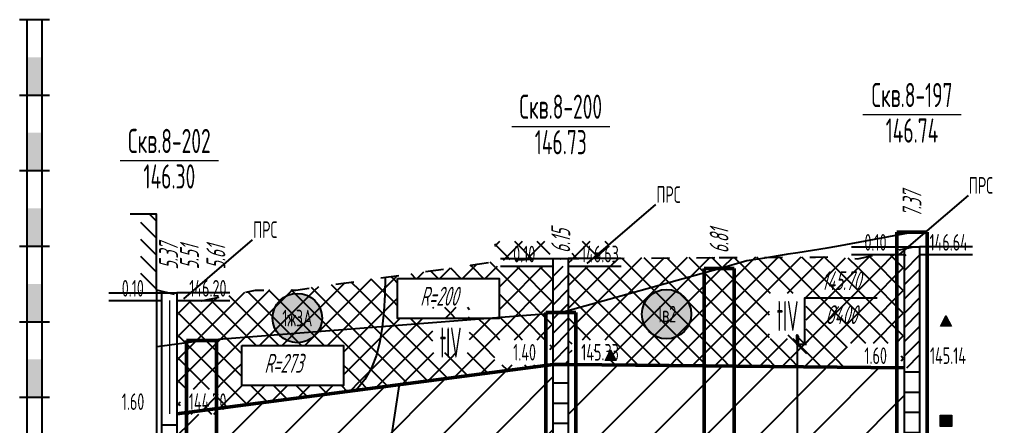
# Model space of a CAD drawing. Header units: metres. Extents: x -34 to 1749, y -3376 to -2956.
# Drawn here: x 456.3 to 585.2, y -3120.3 to -3066.5 of the extents above; entities that cross this region are included whole.
import ezdxf
from ezdxf.enums import TextEntityAlignment as Align

# ---------------------------------------------------------------- set-up
doc = ezdxf.new("R2010")
doc.units = ezdxf.units.M
doc.header["$LTSCALE"] = 0.2
doc.linetypes.add('ACAD_ISO03W100', pattern=[30, 12, -18])
for name, color, linetype in [('Линейка', 7, 'Continuous'), ('МГТ_ИГ_Геология', 252, 'Continuous'), ('Примыкания', 7, 'Continuous'), ('Проектная земля', 7, 'Continuous'), ('Узлы', 7, 'Continuous'), ('Чёрная земля', 7, 'ACAD_ISO03W100')]:
    doc.layers.add(name, color=color, linetype=linetype)
doc.styles.add('SPDS', font='SPDS', dxfattribs={"width": 0.7, "oblique": 15, "height": 2.5})
doc.styles.get("Standard").update_dxf_attribs({"font": 'SPDS.shx', "width": 0.7, "oblique": 15, "height": 3})
doc.styles.add('Стиль Simplex', font='simplex.shx')
doc.dimstyles.new('ISO-25', dxfattribs={"dimtxt": 2.5, "dimasz": 2.5, "dimexe": 1.25, "dimexo": 0.625, "dimtad": 1, "dimtxsty": 'Standard', "dimcen": 2.5, "dimadec": 0, "dimazin": 0, "dimtfac": 1, "dimtmove": 0, "dimatfit": 3, "dimfxl": 1, "dimarcsym": 0})

# ---------------------------------------------------------------- blocks, each defined once
blk = doc.blocks.new('PR_TR')
at = {"linetype": 'Continuous', "lineweight": 0}
blk.add_hatch(color=252, dxfattribs=at).paths.add_polyline_path([(0.072, -0.049), (-0.071, -0.049), (-0.001, 0.094)])
at = {"color": 252, "linetype": 'Continuous', "lineweight": 0, "flags": 128}
blk.add_lwpolyline([(0.072, -0.049), (-0.071, -0.049), (-0.001, 0.094)], close=True, dxfattribs=at)
blk = doc.blocks.new('PR_KV')
at = {"linetype": 'Continuous', "lineweight": 0}
blk.add_hatch(color=252, dxfattribs=at).paths.add_polyline_path([(-0.077, 0.075), (0.077, 0.075), (0.077, -0.075), (-0.077, -0.075)])
at = {"color": 252, "linetype": 'Continuous', "lineweight": 0, "flags": 128}
blk.add_lwpolyline([(-0.077, 0.075), (0.077, 0.075), (0.077, -0.075), (-0.077, -0.075)], close=True, dxfattribs=at)
blk = doc.blocks.new('круг1_-30_2')
at = {"layer": 'МГТ_ИГ_Геология', "true_color": 0xffffff}
blk.add_hatch(color=7, dxfattribs=at).paths.add_polyline_path([(-0.327, 0, 1), (0.327, 0, 1)])
at = {"color": 7, "lineweight": 25}
blk.add_circle((0, 0), 0.327, dxfattribs=at)
at = {"color": 7, "lineweight": 25, "style": 'Стиль Simplex', "width": 0.590909}
blk.add_text('1в2', height=0.22, dxfattribs=at).set_placement((0, 0), align=Align.MIDDLE_CENTER)
blk = doc.blocks.new('круг1_-26_3_-64_')
at = {"layer": 'МГТ_ИГ_Геология', "true_color": 0xffffff}
blk.add_hatch(color=7, dxfattribs=at).paths.add_polyline_path([(-0.327, 0, 1), (0.327, 0, 1)])
at = {"color": 7, "lineweight": 25}
blk.add_circle((0, 0), 0.327, dxfattribs=at)
at = {"layer": 'МГТ_ИГ_Геология', "style": 'Стиль Simplex', "width": 0.590909}
blk.add_text('1ж3А', height=0.22, dxfattribs=at).set_placement((0, 0), align=Align.MIDDLE_CENTER)
blk = doc.blocks.new('уке')
at = {"layer": 'МГТ_ИГ_Геология'}
blk.add_lwpolyline([(147.85, -230.19), (161.29, -230.19), (161.29, -235.48), (147.85, -235.48)], close=True, dxfattribs=at)
at = {"layer": 'МГТ_ИГ_Геология', "insert": (150.84, -231.29), "char_height": 2.5, "attachment_point": 1}
blk.add_mtext_dynamic_manual_height_columns('R=200', width=10.097, gutter_width=15, heights=[0], dxfattribs=at)
blk = doc.blocks.new('31231')
at = {"layer": 'МГТ_ИГ_Геология'}
blk.add_lwpolyline([(153.57, -218.19), (167.02, -218.19), (167.02, -223.48), (153.57, -223.48)], close=True, dxfattribs=at)
at = {"layer": 'МГТ_ИГ_Геология', "insert": (156.56, -219.29), "char_height": 2.5, "attachment_point": 1}
blk.add_mtext_dynamic_manual_height_columns('R=273', width=10.097, gutter_width=15, heights=[0], dxfattribs=at)
blk = doc.blocks.new('_OBLIQUE')
at = {"color": 0, "linetype": 'ByBlock', "lineweight": -2}
blk.add_line((0.5, 0.5), (-0.5, -0.5), dxfattribs=at)
blk = doc.blocks.new('*D53')
at = {"layer": 'Defpoints', "color": 0, "transparency": 16777216}
for p in [(559.29, -3109.44), (559.29, -3109.44), (559.29, -3165.8)]:
    blk.add_point(p, dxfattribs=at)
at = {"layer": 'Примыкания', "color": 0, "lineweight": -2, "transparency": 16777216}
for p, q in [((559.29, -3109.44), (559.29, -3127.28)), ((559.92, -3109.44), (560.54, -3109.44)), ((559.29, -3165.8), (559.29, -3133.87)), ((559.92, -3165.8), (560.54, -3165.8))]:
    blk.add_line(p, q, dxfattribs=at)
at = {"layer": 'Примыкания', "color": 0, "lineweight": -2, "transparency": 16777216, "xscale": 2.5, "yscale": 2.5, "zscale": 2.5}
for p, rotation in [((559.29, -3109.44), 90), ((559.29, -3165.8), 270)]:
    blk.add_blockref('_OBLIQUE', p, dxfattribs=dict(at, rotation=rotation))
at = {"layer": 'Примыкания', "color": 0, "transparency": 16777216, "insert": (559.29, -3130.57), "char_height": 3, "width": 6.0625, "attachment_point": 5, "rotation": 90}
blk.add_mtext('5,64', dxfattribs=at)

msp = doc.modelspace()

# ---------------------------------------------------------------- hatches: boundary and pattern name
at = {"layer": 'МГТ_ИГ_Геология'}
h = msp.add_hatch(dxfattribs=at)
h.set_pattern_fill('GR24', color=256, scale=10, style=0, pattern_type=2)
h.set_pattern_definition([(225, (-1.154, -2839.8476), (3e-16, -3), [2.1213, -2.12134]), (315, (-2.654, -2838.3476), (3, 0), [2.1213, -2.12134]), (45, (-4.154, -2839.8476), (0, 3), [2.1213, -2.12134]), (135, (-2.654, -2841.3476), (-3, 3e-16), [2.1213, -2.12134])])
h.paths.add_polyline_path([(504.009, -3109.102), (504.322, -3107.17), (504.52, -3105.106), (504.641, -3102.908), (504.725, -3100.574), (492.884, -3102.255), (487.548, -3102.298), (480.368, -3103.679), (480.228, -3103.645), (477.115, -3103.645), (477.115, -3118.645), (500.85, -3115.534), (502.002, -3114.117), (502.887, -3112.574), (503.544, -3110.903)])
h.paths.add_polyline_path([(526.968, -3098.118), (525.341, -3098.13), (520.874, -3098.281), (504.725, -3100.574), (504.641, -3102.908), (504.52, -3105.106), (504.322, -3107.17), (504.009, -3109.102), (503.544, -3110.903), (502.887, -3112.574), (502.002, -3114.117), (500.85, -3115.534), (526.968, -3112.11)])
h.paths.add_polyline_path([(573.498, -3097.564), (569.889, -3097.564), (567.331, -3098.119), (564.904, -3097.996), (564.231, -3097.824), (561.721, -3097.915), (548.948, -3097.954), (528.968, -3098.103), (528.968, -3112.11), (573.498, -3112.564)])
edge = h.paths.add_edge_path(flags=16)
edge.add_arc((550.745, -3105.464), 0.643, 0, 360)
h.paths.add_polyline_path([(533.187, -3111.604), (531.757, -3111.604), (532.457, -3110.174)], flags=16)
h.paths.add_polyline_path([(477.565, -3118.695), (482.379, -3118.695), (482.379, -3115.395), (477.565, -3115.395)])
h.paths.add_polyline_path([(510.99, -3110.605), (515.885, -3110.605), (515.885, -3104.605), (510.99, -3104.605)], flags=16)
h.paths.add_polyline_path([(519.227, -3112.16), (526.518, -3112.16), (526.518, -3108.86), (519.227, -3108.86)], flags=16)
h.paths.add_polyline_path([(519.227, -3099.16), (526.518, -3099.16), (526.518, -3095.86), (519.227, -3095.86)])
h.paths.add_polyline_path([(548.678, -3107.114), (552.811, -3107.114)], flags=16)
h.paths.add_polyline_path([(555.569, -3108.706), (560.464, -3108.706), (560.464, -3102.706), (555.569, -3102.706)], flags=16)
h.paths.add_polyline_path([(565.944, -3112.614), (573.048, -3112.614), (573.048, -3109.314), (565.944, -3109.314)])
h.paths.add_polyline_path([(529.418, -3112.16), (534.232, -3112.16), (534.232, -3108.86), (529.418, -3108.86)], flags=17)
h.paths.add_polyline_path([(529.418, -3099.16), (534.232, -3099.16), (534.232, -3095.86), (529.418, -3095.86)])
h.paths.add_polyline_path([(485.718, -3109.62), (499.161, -3109.62), (499.161, -3114.915), (485.718, -3114.915)], flags=16)
h.paths.add_polyline_path([(487.892, -3114.12), (495.558, -3114.12), (496.631, -3110.115), (488.965, -3110.115)], flags=8)
h.paths.add_polyline_path([(490.166, -3107.632), (495.971, -3107.632), (495.971, -3104.332), (490.166, -3104.332)], flags=24)
h.paths.add_polyline_path([(506.352, -3100.743), (519.795, -3100.743), (519.795, -3106.038), (506.352, -3106.038)], flags=16)
h.paths.add_polyline_path([(508.554, -3105.139), (516.104, -3105.139), (517.149, -3101.238), (509.599, -3101.238)], flags=8)
h = msp.add_hatch(dxfattribs=at)
h.set_pattern_fill('CONSIST', color=256, scale=0.42, style=0, pattern_type=2)
h.set_pattern_definition([(45, (480.2184, -4563.9639), (-0.9429269, 0.9429269), [])])
h.paths.add_polyline_path([(573.498, -3097.564), (575.498, -3097.564), (575.498, -3112.564), (573.498, -3112.564)])
h = msp.add_hatch(dxfattribs=at)
h.set_pattern_fill('CONSIST', color=256, scale=0.42, style=0, pattern_type=2)
h.set_pattern_definition([(45, (476.3877, -4565.4101), (-0.9429269, 0.9429269), [])])
h.paths.add_polyline_path([(526.968, -3099.11), (528.968, -3099.11), (528.968, -3112.11), (526.968, -3112.11)])
h = msp.add_hatch(dxfattribs=at)
h.set_pattern_fill('GR38', color=256, scale=10, style=0, pattern_type=2)
h.set_pattern_definition([(45, (-4.154, -2825.848), (0, 21), [9.8995, -19.799]), (45, (9.846, -2839.848), (0, 21), [9.8995, -19.799]), (45, (-4.154, -2839.848), (0, 21), [14.142, -15.5565]), (45, (5.846, -2829.848), (0, 21), [15.556, -14.1425]), (45, (2.846, -2839.848), (0, 21), [19.799, -9.8995]), (45, (-4.154, -2832.848), (0, 21), [19.799, -9.8995])])
h.paths.add_polyline_path([(505.605, -3121.419), (506.586, -3114.782), (477.115, -3118.645), (477.115, -3157.645), (491.298, -3151.518), (495.513, -3149.697), (498.208, -3144.742), (500.27, -3140.773), (501.826, -3137.383), (503.009, -3134.162), (503.946, -3130.7), (504.768, -3126.589)])
edge = h.paths.add_edge_path(flags=16)
edge.add_arc((493.058, -3133.395), 3.273, 0, 360)
h.paths.add_polyline_path([(481.385, -3134.895), (481.385, -3136.395), (479.845, -3136.395), (479.845, -3134.895)], flags=16)
h.paths.add_polyline_path([(526.968, -3112.11), (506.586, -3114.782), (505.605, -3121.419), (504.768, -3126.589), (503.946, -3130.7), (503.009, -3134.162), (501.826, -3137.383), (500.27, -3140.773), (498.208, -3144.742), (495.513, -3149.697), (512.739, -3142.256), (526.968, -3136.11)])
edge = h.paths.add_edge_path(flags=16)
edge.add_arc((518.162, -3124.562), 3.273, 0, 360)
h.paths.add_polyline_path([(573.498, -3112.564), (528.968, -3112.11), (528.968, -3136.11), (561.785, -3138.655), (560.998, -3137.264), (563.598, -3137.264), (562.769, -3138.732), (573.498, -3139.564)])
edge = h.paths.add_edge_path(flags=16)
edge.add_arc((552.235, -3124.461), 0.693, 0, 360)
h.paths.add_polyline_path([(533.238, -3120.36), (533.238, -3121.86), (531.698, -3121.86), (531.698, -3120.36)], flags=16)
h.paths.add_polyline_path([(490.775, -3135.045), (495.342, -3135.045), (495.342, -3131.745), (490.775, -3131.745)], flags=0)
h.paths.add_polyline_path([(477.565, -3118.695), (482.379, -3118.695), (482.379, -3115.395), (477.565, -3115.395)], flags=16)
h.paths.add_polyline_path([(477.565, -3157.695), (482.626, -3157.695), (482.626, -3154.395), (477.565, -3154.395)])
h.paths.add_polyline_path([(516.126, -3126.212), (520.198, -3126.212), (520.198, -3122.912), (516.126, -3122.912)], flags=0)
h.paths.add_polyline_path([(513.429, -3140.382), (526.806, -3140.382), (526.806, -3135.353), (513.429, -3135.353)], flags=16)
h.paths.add_polyline_path([(519.227, -3136.16), (526.518, -3136.16), (526.518, -3132.86), (519.227, -3132.86)], flags=16)
h.paths.add_polyline_path([(550.199, -3126.111), (554.271, -3126.111), (554.271, -3125.447), (550.199, -3125.447)], flags=16)
h.paths.add_polyline_path([(565.696, -3139.614), (573.048, -3139.614), (573.048, -3136.314), (565.696, -3136.314)])
h.paths.add_polyline_path([(529.418, -3136.16), (534.479, -3136.16), (534.479, -3132.86), (529.418, -3132.86)], flags=17)
h.paths.add_polyline_path([(483.061, -3141.557), (496.503, -3141.557), (496.503, -3146.851), (483.061, -3146.851)], flags=16)
h.paths.add_polyline_path([(485.235, -3146.007), (492.848, -3146.007), (493.908, -3142.052), (486.295, -3142.052)], flags=8)
h.paths.add_polyline_path([(551.429, -3125.869), (564.871, -3125.869), (564.871, -3131.164), (551.429, -3131.164)], flags=16)
h.paths.add_polyline_path([(553.592, -3130.216), (561.272, -3130.216), (562.304, -3126.364), (554.624, -3126.364)], flags=8)
h = msp.add_hatch(dxfattribs=at)
h.set_pattern_fill('CONSIST', color=256, scale=0.84, angle=-44.99996, style=0, pattern_type=2)
h.set_pattern_definition([(4e-05, (476.3877, -4565.41), (-2e-06, 2.667), [])])
h.paths.add_polyline_path([(526.968, -3112.11), (528.968, -3112.11), (528.968, -3136.11), (526.968, -3136.11)])
h = msp.add_hatch(dxfattribs=at)
h.set_pattern_fill('CONSIST', color=256, scale=0.84, angle=-44.99996, style=0, pattern_type=2)
h.set_pattern_definition([(4e-05, (480.2184, -4563.9639), (-2e-06, 2.667), [])])
h.paths.add_polyline_path([(573.498, -3112.564), (575.498, -3112.564), (575.498, -3139.564), (573.498, -3139.564)])
h = msp.add_hatch(dxfattribs=at)
h.set_pattern_fill('CONSIST', color=256, scale=0.84, angle=-44.99996, style=0, pattern_type=2)
h.set_pattern_definition([(4e-05, (476.0063, -4565.6447), (-2e-06, 2.667), [])])
h.paths.add_polyline_path([(475.115, -3118.645), (477.115, -3118.645), (477.115, -3157.645), (475.115, -3157.645)])
at = {"layer": 'Узлы'}
h = msp.add_hatch(dxfattribs=at)
h.set_pattern_fill('LINE', color=256, scale=0.5, angle=135)
h.set_pattern_definition([(135, (-1610.8268, -3342.7906), (-1.122532, -1.122532), [])])
h.paths.add_polyline_path([(472.302, -3092.245), (474.41, -3092.245), (474.41, -3102.326), (472.302, -3102.326)])

# ---------------------------------------------------------------- linework, layer by layer
at = {"layer": 'Линейка'}
for p, q in [((456.258, -3066.467), (460.258, -3066.467)), ((457.258, -3226.467), (457.258, -3066.467)), ((459.258, -3226.467), (459.258, -3066.467)), ((456.258, -3076.467), (460.258, -3076.467)), ((456.258, -3086.467), (460.258, -3086.467)), ((456.258, -3096.467), (460.258, -3096.467)), ((456.258, -3106.467), (460.258, -3106.467)), ((456.258, -3116.467), (460.258, -3116.467))]:
    msp.add_line(p, q, dxfattribs=at)
for points in [[(457.258, -3076.467), (457.258, -3071.467), (459.258, -3076.467), (459.258, -3071.467)], [(457.258, -3086.467), (457.258, -3081.467), (459.258, -3086.467), (459.258, -3081.467)], [(457.258, -3096.467), (457.258, -3091.467), (459.258, -3096.467), (459.258, -3091.467)], [(457.258, -3106.467), (457.258, -3101.467), (459.258, -3106.467), (459.258, -3101.467)], [(457.258, -3116.467), (457.258, -3111.467), (459.258, -3116.467), (459.258, -3111.467)]]:
    msp.add_solid(points, dxfattribs=at)
at = {"layer": 'МГТ_ИГ_Геология', "linetype": 'Continuous', "lineweight": 0}
for p, q in [((567.998, -3079.064), (580.998, -3079.064)), ((521.468, -3080.61), (534.468, -3080.61)), ((469.615, -3085.145), (482.615, -3085.145)), ((476.115, -3103.645), (476.115, -3118.645))]:
    msp.add_line(p, q, dxfattribs=at)
at = {"layer": 'МГТ_ИГ_Геология', "linetype": 'Continuous', "lineweight": 25}
for p, q in [((566.498, -3096.564), (573.498, -3096.564)), ((566.498, -3097.564), (573.498, -3097.564)), ((582.498, -3096.564), (575.498, -3096.564)), ((575.498, -3097.564), (582.498, -3097.564)), ((519.968, -3098.11), (526.968, -3098.11)), ((535.968, -3098.11), (528.968, -3098.11)), ((519.968, -3099.11), (526.968, -3099.11)), ((528.968, -3099.11), (535.968, -3099.11)), ((468.115, -3102.645), (475.115, -3102.645)), ((484.115, -3102.645), (477.115, -3102.645)), ((468.115, -3103.645), (475.115, -3103.645)), ((477.115, -3103.645), (484.115, -3103.645))]:
    msp.add_line(p, q, dxfattribs=at)
at = {"layer": 'МГТ_ИГ_Геология', "color": 7, "linetype": 'Continuous', "lineweight": 25}
for p, q in [((528.968, -3112.11), (535.968, -3112.11)), ((566.498, -3112.564), (573.498, -3112.564))]:
    msp.add_line(p, q, dxfattribs=at)
at = {"layer": 'МГТ_ИГ_Геология', "lineweight": 25, "flags": 128}
for points in [[(572.858, -3097.564), (581.967, -3089.759)], [(531.461, -3098.772), (540.57, -3090.968)], [(478.042, -3103.421), (487.15, -3095.616)]]:
    msp.add_lwpolyline(points, dxfattribs=at)
at = {"layer": 'МГТ_ИГ_Геология', "linetype": 'Continuous', "lineweight": 25}
for points in [[(573.498, -3096.564), (575.498, -3096.564), (575.498, -3200.964), (573.498, -3200.964), (573.498, -3096.564), (573.498, -3096.564)], [(526.968, -3098.11), (528.968, -3098.11), (528.968, -3202.41), (526.968, -3202.41), (526.968, -3098.11), (526.968, -3098.11)], [(475.115, -3102.645), (477.115, -3102.645), (477.115, -3202.645), (475.115, -3202.645), (475.115, -3102.645), (475.115, -3102.645)]]:
    msp.add_lwpolyline(points, close=True, dxfattribs=at)
at = {"layer": 'МГТ_ИГ_Геология', "linetype": 'Continuous', "lineweight": 25, "flags": 128}
for points in [[(504.725, -3100.574), (504.641, -3102.908), (504.52, -3105.106), (504.322, -3107.17), (504.009, -3109.102), (503.544, -3110.903), (502.887, -3112.574), (502.002, -3114.117), (500.85, -3115.534)], [(495.513, -3149.697), (498.208, -3144.742), (500.27, -3140.773), (501.826, -3137.383), (503.009, -3134.162), (503.946, -3130.7), (504.768, -3126.589), (505.605, -3121.419), (506.586, -3114.782)]]:
    msp.add_lwpolyline(points, dxfattribs=at)
at = {"layer": 'МГТ_ИГ_Геология', "linetype": 'Continuous', "lineweight": 50, "flags": 128}
msp.add_lwpolyline([(477.115, -3118.645), (526.968, -3112.11), (528.968, -3112.11), (573.498, -3112.564)], dxfattribs=at)
at = {"layer": 'Примыкания'}
for p, q in [((559.175, -3108.381), (559.175, -3109.325)), ((559.411, -3108.381), (559.411, -3109.325)), ((559.293, -3109.443), (559.293, -3226.467))]:
    msp.add_line(p, q, dxfattribs=at)
at = {"layer": 'Примыкания', "color": 0, "flags": 128}
for points in [[(559.293, -3109.443), (560.293, -3109.443), (560.293, -3103.311), (569.905, -3103.311)], [(559.293, -3108.443), (560.293, -3109.443), (561.293, -3108.443)]]:
    msp.add_lwpolyline(points, dxfattribs=at)
at = {"layer": 'Примыкания'}
for centre, start, end in [((559.293, -3108.381), 0, 180), ((559.293, -3109.325), 180, 0)]:
    msp.add_arc(centre, 0.118, start, end, dxfattribs=at)
at = {"layer": 'Проектная земля', "flags": 128}
for points in [[(548.948, -3099.415), (552.628, -3098.361), (554.981, -3097.991), (557.889, -3097.531), (558.114, -3097.494), (559.38, -3097.293), (563.252, -3096.671), (564.539, -3096.467), (574.499, -3094.63)], [(527.968, -3105.234), (548.948, -3099.415)], [(480.368, -3108.952), (527.968, -3105.234)], [(474.5, -3109.767), (480.368, -3108.952)]]:
    msp.add_lwpolyline(points, dxfattribs=at)
at = {"layer": 'Узлы', "lineweight": 50}
for p, q in [((572.499, -3094.63), (576.499, -3094.63)), ((572.499, -3094.63), (572.499, -3166.292)), ((576.499, -3094.63), (576.499, -3173.393)), ((546.948, -3099.415), (550.948, -3099.415)), ((546.948, -3099.415), (546.948, -3165.397)), ((550.948, -3099.415), (550.948, -3165.537)), ((525.968, -3105.234), (529.968, -3105.234)), ((525.968, -3105.234), (525.968, -3164.663)), ((529.968, -3105.234), (529.968, -3164.803)), ((478.368, -3108.952), (482.368, -3108.952)), ((478.368, -3108.952), (478.368, -3162.863)), ((482.368, -3108.952), (482.368, -3163.137))]:
    msp.add_line(p, q, dxfattribs=at)
at = {"layer": 'Узлы'}
msp.add_line((474.41, -3102.245), (474.41, -3226.467), dxfattribs=at)
at = {"layer": 'Узлы', "flags": 128}
msp.add_lwpolyline([(474.41, -3102.245), (474.41, -3092.245), (470.941, -3092.245)], dxfattribs=at)
at = {"layer": 'Чёрная земля', "flags": 128}
for points in [[(548.948, -3097.968), (561.721, -3097.93), (564.232, -3097.839), (564.904, -3098.011), (567.331, -3098.134), (574.499, -3096.579)], [(480.368, -3103.693), (487.548, -3102.312), (492.884, -3102.27), (520.875, -3098.296), (525.341, -3098.144), (527.968, -3098.125)], [(527.968, -3098.125), (548.948, -3097.968)], [(474.41, -3102.245), (480.368, -3103.693)]]:
    msp.add_lwpolyline(points, dxfattribs=at)

# ---------------------------------------------------------------- block references
at = {"layer": 'МГТ_ИГ_Геология', "color": 3}
for name, p in [('уке', (358.504, -2870.555)), ('31231', (332.145, -2891.433))]:
    msp.add_blockref(name, p, dxfattribs=at)
at = {"layer": 'МГТ_ИГ_Геология', "xscale": 10, "yscale": 10, "zscale": 10}
for name, p in [('круг1_-26_3_-64_', (493.068, -3105.982)), ('круг1_-30_2', (541.986, -3105.464)), ('PR_TR', (578.998, -3106.564)), ('PR_TR', (534.58, -3111.11)), ('PR_KV', (578.998, -3119.564))]:
    msp.add_blockref(name, p, dxfattribs=at)

# ---------------------------------------------------------------- texts
at = {"layer": 'МГТ_ИГ_Геология', "lineweight": 25, "style": 'Стиль Simplex', "width": 0.5625}
for s, p in [('Скв.8-197', (574.498, -3078.064)), ('Скв.8-200', (527.968, -3079.61)), ('Скв.8-202', (476.115, -3084.145))]:
    msp.add_text(s, height=3.2, dxfattribs=at).set_placement(p, align=Align.CENTER)
for s, p in [('146.74', (574.498, -3079.564)), ('146.73', (527.968, -3081.11)), ('146.30', (476.115, -3085.645))]:
    msp.add_text(s, height=3.2, dxfattribs=at).set_placement(p, align=Align.TOP_CENTER)
at = {"layer": 'МГТ_ИГ_Геология', "lineweight": 25, "style": 'Стиль Simplex', "width": 0.590909}
for s, p in [('ПРС', (582.023, -3089.53)), ('ПРС', (540.626, -3090.738)), ('ПРС', (487.207, -3095.387)), ('0.10', (568.194, -3097.064)), ('0.10', (521.663, -3098.61)), ('0.10', (469.81, -3103.145)), ('1.40', (521.663, -3111.61)), ('1.60', (568.194, -3112.064)), ('1.60', (469.81, -3118.145))]:
    msp.add_text(s, height=2.2, dxfattribs=at).set_placement(p)
for s, p in [('146.64', (581.901, -3097.064)), ('146.63', (535.664, -3098.61)), ('146.20', (483.685, -3103.145)), ('145.33', (535.664, -3111.61)), ('145.14', (581.651, -3112.064)), ('144.70', (483.685, -3118.145))]:
    msp.add_text(s, height=2.2, dxfattribs=at).set_placement(p, align=Align.RIGHT)
at = {"layer": 'МГТ_ИГ_Геология', "lineweight": 30, "style": 'Стиль Simplex', "width": 0.4}
for p in [(556.569, -3105.706), (511.935, -3109.218)]:
    msp.add_text('tIV', height=4, dxfattribs=at).set_placement(p, align=Align.MIDDLE_LEFT)
at = {"layer": 'Примыкания', "color": 0, "style": 'SPDS', "oblique": 15, "width": 0.7}
for s, p in [('145.70', (565.099, -3101.035)), ('%%C400', (565.099, -3105.535))]:
    msp.add_text(s, height=2.5, dxfattribs=at).set_placement(p, align=Align.MIDDLE_CENTER)
at = {"layer": 'Узлы', "oblique": 15, "width": 0.7}
for s, p in [('7.37', (574.499, -3092.63)), ('6.15', (527.968, -3097.387)), ('6.81', (548.948, -3097.415)), ('5.37', (476.014, -3099.553))]:
    msp.add_text(s, height=2.5, rotation=90, dxfattribs=at).set_placement(p, align=Align.MIDDLE_LEFT)
msp.add_text('5.51', height=2.5, rotation=90, dxfattribs=at).set_placement((480.032, -3099.534))
msp.add_text('5.61', height=2.5, rotation=90, dxfattribs=at).set_placement((481.032, -3099.534), align=Align.TOP_LEFT)

# ---------------------------------------------------------------- dimensions: what is measured, and where the dimension line sits
at = {"layer": 'Примыкания'}
dim = msp.add_linear_dim(base=(559.295, -3109.443), p1=(559.293, -3165.803), p2=(559.293, -3109.443), angle=90, dimstyle='ISO-25', override={"dimlfac": 0.1, "dimblk": 'OBLIQUE', "dimtmove": 2}, dxfattribs=at)
dim.commit()
dim.dimension.update_dxf_attribs({"geometry": '*D53', "text_midpoint": (559.295, -3130.575), "dimtype": 161})

doc.saveas('drawing.dxf')
